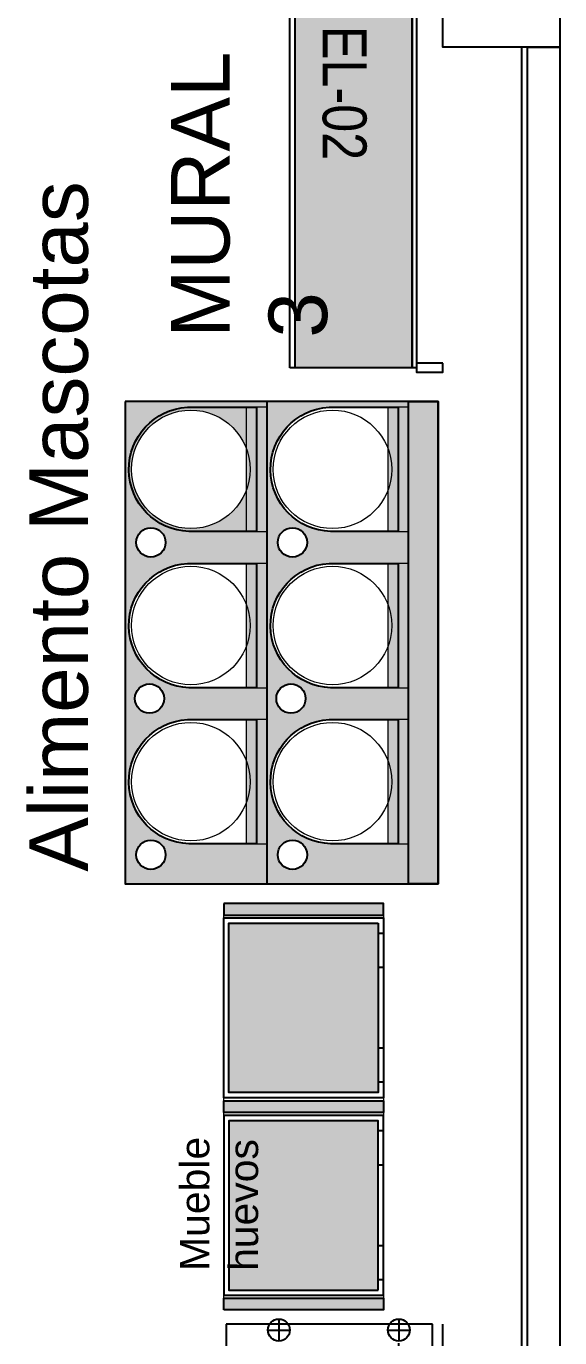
# Model space of a CAD drawing. Header units: millimetres. Extents: x 2698011 to 2856548, y 1019778 to 1210064.
# Drawn here: x 2808210 to 2810033, y 1133215 to 1137698 of the extents above; entities that cross this region are included whole.
import ezdxf
from ezdxf.enums import TextEntityAlignment as Align

# ---------------------------------------------------------------- set-up
doc = ezdxf.new("R2010")
doc.units = ezdxf.units.MM
for name, pattern in [('CONTINUA', [0]), ('TRATTEGGIATA', [0.75, 0.5, -0.25]), ('TRATTEGGIATA2', [0.375, 0.25, -0.125])]:
    doc.linetypes.add(name, pattern=pattern)
for name, color, linetype in [('.REVOQUE', 9, 'Continuous'), ('_ 04 (0.13)', 9, 'Continuous'), ('Arq. Pilares', 9, 'CONTINUA'), ('Bloques borde', 9, 'Continuous'), ('Mampostería', 9, 'Continuous'), ('PLANTA GRIS', 9, 'Continuous'), ('TEXTO', 9, 'Continuous'), ('y-MACOTAS', 9, 'Continuous'), ('ZZZZZZZZDESAGUE MAQUINA', 9, 'Continuous'), ('ZZZZZZZZDESAGUE PISO', 9, 'TRATTEGGIATA'), ('ZZZZZZZZGABINETE', 9, 'Continuous'), ('ZZZZZZZZPATAS', 9, 'Continuous'), ('ZZZZZZZZQUADRO_ELETTRICO', 9, 'Continuous'), ('ZZZZZZZZTESTI20', 9, 'Continuous')]:
    doc.layers.add(name, color=color, linetype=linetype)
for name, color, linetype, lineweight in [('_ 252', 9, 'Continuous', 5), ('_ 253', 9, 'Continuous', 0), ('_ textos', 9, 'Continuous', 5), ('Y_ Frutas y Verduras', 9, 'Continuous', 5)]:
    doc.layers.add(name, color=color, linetype=linetype, lineweight=lineweight)
doc.styles.add('arial', font='arial.ttf')
doc.styles.add('ARIAL NARROW', font='ARIALN.TTF')
doc.styles.get("Standard").update_dxf_attribs({"font": 'arial.ttf'})
doc.styles.add('TESTI15', font='romans.shx', dxfattribs={"width": 0.9, "height": 1.5})

# ---------------------------------------------------------------- blocks, each defined once
blk = doc.blocks.new('ZZLI_TL1_C_375')
at = {"layer": 'ZZZZZZZZDESAGUE MAQUINA'}
for p, q in [((115, -540), (115, -640)), ((3635, -540), (3635, -640)), ((165, -590), (65, -590)), ((3585, -590), (3685, -590))]:
    blk.add_line(p, q, dxfattribs=at)
at = {"layer": 'ZZZZZZZZDESAGUE PISO'}
for p, q in [((1874.999999999825, -600), (1874.999999999825, -700)), ((1924.999999999825, -650), (1824.999999999825, -650))]:
    blk.add_line(p, q, dxfattribs=at)
at = {"layer": 'ZZZZZZZZGABINETE'}
for p, q in [((3750, 0), (0, 0)), ((0, -705.0000000000583), (0, 0)), ((3750, -705.0000000000583), (3750, 0)), ((0, -705.0000000000583), (3750, -705.0000000000583))]:
    blk.add_line(p, q, dxfattribs=at)
at = {"layer": 'ZZZZZZZZGABINETE', "linetype": 'ByBlock'}
blk.add_line((5.82077e-11, -740.0000000001163), (3750, -740.0000000000583), dxfattribs=at)
at = {"layer": 'ZZZZZZZZPATAS'}
for p, q in [((20, -142.3547046103049), (20, -217.6452953898115)), ((1270, -142.3547046103049), (1270, -217.6452953898115)), ((2520, -142.3547046102467), (2520, -217.6452953897533)), ((3730, -142.3547046103049), (3730, -217.6452953898115)), ((-17.6452953897533, -180.0000000000581), (57.64529538975329, -180.0000000000581)), ((1232.354704610246, -180.0000000000581), (1307.645295389753, -180.0000000000581)), ((2482.354704610247, -180), (2557.645295389753, -180)), ((3767.645295389753, -180.0000000000581), (3692.354704610247, -180.0000000000581)), ((20, -552.3547046102467), (20, -627.6452953897533)), ((1270, -552.3547046102467), (1270, -627.6452953897533)), ((2520, -552.3547046101883), (2520, -627.6452953896948)), ((3730, -552.3547046102467), (3730, -627.6452953897533)), ((-17.6452953897533, -590), (57.64529538975329, -590)), ((1232.354704610246, -590), (1307.645295389753, -590)), ((2482.354704610247, -589.9999999999418), (2557.645295389753, -589.9999999999418)), ((3767.645295389753, -590), (3692.354704610247, -590))]:
    blk.add_line(p, q, dxfattribs=at)
for centre in [(20, -180.0000000000581), (1270, -180.0000000000581), (2520, -180), (3730, -180.0000000000581), (20, -590), (1270, -590), (2520, -589.9999999999418), (3730, -590)]:
    blk.add_circle(centre, 37.6452953897533, dxfattribs=at)
at = {"layer": 'ZZZZZZZZQUADRO_ELETTRICO', "linetype": 'TRATTEGGIATA2'}
for p, q in [((3200, -299.9999999999418), (3630, -299.9999999999418)), ((3200, -299.9999999999418), (3630, -469.9999999999418)), ((3630, -299.9999999999418), (3200, -470.0000000001746)), ((3200, -299.9999999999418), (3200, -470.0000000001746)), ((3630, -469.9999999999418), (3630, -299.9999999999418)), ((3200, -470.0000000001746), (3630, -469.9999999999418))]:
    blk.add_line(p, q, dxfattribs=at)
at = {"layer": 'ZZZZZZZZTESTI20', "style": 'TESTI15', "width": 0.9}
blk.add_text('COMPACT 3750', height=157.0967883053427, dxfattribs=at).set_placement((1843.281442672014, -178.646652578318), align=Align.MIDDLE)
blk = doc.blocks.new('granel 6 tachos')
h = blk.add_hatch(color=256)
h.dxf.hatch_style = 1
h.paths.add_polyline_path([(1226.24533472894, 1584.517598239407, -1), (1226.14533472894, 1584.517598239407, -1)], flags=0)
h.paths.add_polyline_path([(1225.711446075674, 1584.522500059532, -1), (1225.611446075674, 1584.522500059532, -1)], flags=0)
h.paths.add_polyline_path([(1226.15810479607, 1584.434709556506), (1226.15810479607, 1584.364709556506), (1226.158089963527, 1584.168564007818, -0.9535795296984496), (1225.733119274871, 1584.163632470995), (1225.733119274871, 1584.399679839808), (1225.733119274871, 1584.434679839808)], flags=0)
h.paths.add_polyline_path([(1226.148104442328, 1584.17522529087, -1), (1225.743104442327, 1584.17522529087, -1)], flags=0)
h.paths.add_polyline_path([(1226.267007928137, 1584.434679839808), (1226.691993449336, 1584.434709556506), (1226.691993449336, 1584.364709556506), (1226.691978616792, 1584.168564007818, -0.9535795296984496), (1226.267007928137, 1584.163632470995), (1226.267007928137, 1584.399679839808)], flags=0)
h.paths.add_polyline_path([(1225.624216142805, 1584.434709556506), (1225.624216142805, 1584.364709556506), (1225.624201310261, 1584.168564007818, -0.9535795296984512), (1225.199230621605, 1584.163632470995), (1225.199230621605, 1584.399679839808), (1225.199230621605, 1584.434679839808)], flags=0)
h.paths.add_polyline_path([(1226.681993095593, 1584.17522529087, -1), (1226.276993095593, 1584.17522529087, -1)], flags=0)
h.paths.add_polyline_path([(1225.614215789062, 1584.17522529087, -1), (1225.209215789062, 1584.17522529087, -1)], flags=0)
h.paths.add_polyline_path([(1226.779223382205, 1584.522500059532, -1), (1226.679223382205, 1584.522500059532, -1)], flags=0)
h.paths.add_polyline_path([(1226.24533472894, 1584.034065019602, -1), (1226.14533472894, 1584.034065019602, -1)], flags=0)
h.paths.add_polyline_path([(1225.711446075674, 1584.038966839727, -1), (1225.611446075674, 1584.038966839727, -1)], flags=0)
h.paths.add_polyline_path([(1226.779223382205, 1584.038966839727, -1), (1226.679223382205, 1584.038966839727, -1)], flags=0)
h.paths.add_polyline_path([(1225.733119274871, 1584.883679839808), (1225.733119274871, 1584.918694698157), (1225.624216142805, 1584.918694698157), (1225.624216142805, 1584.848709556506), (1225.624201310261, 1584.652564007818, -0.9535795296982988), (1225.199230621605, 1584.647632470995), (1225.199230621605, 1584.883679839808), (1225.199230621605, 1584.918694698157), (1225.179223382205, 1584.918694698157), (1225.179223382205, 1583.950694698157), (1226.829223382205, 1583.950694698157), (1226.829223382205, 1584.918694698157), (1226.691993449336, 1584.918694698157), (1226.691993449336, 1584.848709556506), (1226.691978616792, 1584.652564007818, -0.9535795296982972), (1226.267007928137, 1584.647632470995), (1226.267007928137, 1584.883679839808), (1226.267007928137, 1584.918694698157), (1226.15810479607, 1584.918694698157), (1226.15810479607, 1584.848709556506), (1226.158089963527, 1584.652564007818, -0.9535795296982988), (1225.733119274871, 1584.647632470995)], flags=16)
h.paths.add_polyline_path([(1226.829223382205, 1584.434694698157), (1226.691993449336, 1584.434694698157), (1226.691993449336, 1584.364709556506), (1226.691978616792, 1584.168564007818, -0.9535795296982972), (1226.267007928137, 1584.163632470995), (1226.267007928137, 1584.399679839808), (1226.267007928137, 1584.434694698157), (1226.15810479607, 1584.434694698157), (1226.15810479607, 1584.364709556506), (1226.158089963527, 1584.168564007818, -0.9535795296982988), (1225.733119274871, 1584.163632470995), (1225.733119274871, 1584.399679839808), (1225.733119274871, 1584.434694698157), (1225.624216142805, 1584.434694698157), (1225.624216142805, 1584.364709556506), (1225.624201310261, 1584.168564007818, -0.9535795296982988), (1225.199230621605, 1584.163632470995), (1225.199230621605, 1584.399679839808), (1225.199230621605, 1584.434694698157), (1225.179223382205, 1584.434694698157), (1225.179223382205, 1583.950694698157), (1226.829223382205, 1583.950694698157)], flags=0)
edge = h.paths.add_edge_path()
edge.add_line((1225.340235107079, 1584.848689699409), (1225.483169974119, 1584.84869969399))
edge.add_arc((1225.411715789062, 1584.659225290869), 0.2025000000001, 69.33764379789082, 110.6703689050679)
edge = h.paths.add_edge_path()
edge.add_line((1225.624216142805, 1584.918709556506), (1225.624216142805, 1584.848709556506))
edge.add_line((1225.624216142805, 1584.848709556506), (1225.624201310261, 1584.652564007818))
edge.add_arc((1225.411598717783, 1584.660201991873), 0.212739749762527, 183.3872380355429, 357.94247044465334, ccw=False)
edge.add_line((1225.199230621605, 1584.647632470995), (1225.199230621605, 1584.918679839808))
edge.add_line((1225.199230621605, 1584.918679839808), (1225.624216142805, 1584.918709556506))
edge = h.paths.add_edge_path()
edge.add_arc((1225.411715789062, 1584.659225290869), 0.2025, 110.6703689050452, 429.3376437978266)
edge.add_line((1225.483169974119, 1584.84869969399), (1225.340235107079, 1584.848689699409))
edge = h.paths.add_edge_path()
edge.add_arc((1225.411715789062, 1584.659225290869), 0.2025, 110.6703689050452, 429.3376437978266)
edge.add_line((1225.483169974119, 1584.84869969399), (1225.340235107079, 1584.848689699409))
edge = h.paths.add_edge_path()
edge.add_arc((1225.945604442328, 1584.659225290869), 0.2024999999999864, 110.6703689050679, 429.3376437978307)
edge.add_line((1226.017058627384, 1584.84869969399), (1225.874123760344, 1584.848689699409))
edge = h.paths.add_edge_path()
edge.add_line((1225.874123760344, 1584.848689699409), (1226.017058627384, 1584.84869969399))
edge.add_arc((1225.945604442328, 1584.659225290869), 0.2025000000001, 69.33764379789082, 110.6703689050679)
edge = h.paths.add_edge_path()
edge.add_line((1226.15810479607, 1584.918709556506), (1226.15810479607, 1584.848709556506))
edge.add_line((1226.15810479607, 1584.848709556506), (1226.158089963527, 1584.652564007818))
edge.add_arc((1225.945487371048, 1584.660201991873), 0.212739749762527, 183.3872380355429, 357.94247044465334, ccw=False)
edge.add_line((1225.733119274871, 1584.647632470995), (1225.733119274871, 1584.918679839808))
edge.add_line((1225.733119274871, 1584.918679839808), (1226.15810479607, 1584.918709556506))
edge = h.paths.add_edge_path()
edge.add_arc((1225.945604442328, 1584.659225290869), 0.2024999999999864, 110.6703689050679, 429.3376437978307)
edge.add_line((1226.017058627384, 1584.84869969399), (1225.874123760344, 1584.848689699409))
h.paths.add_polyline_path([(1226.829223382205, 1585.020694698157), (1225.179223382205, 1585.020694698157), (1225.179223382205, 1583.950694698157), (1226.829223382205, 1583.950694698157)])
edge = h.paths.add_edge_path()
edge.add_arc((1226.479493095593, 1584.659225290869), 0.2025, 110.6703689050077, 429.3376437978307)
edge.add_line((1226.55094728065, 1584.84869969399), (1226.40801241361, 1584.848689699409))
edge = h.paths.add_edge_path()
edge.add_line((1226.40801241361, 1584.848689699409), (1226.55094728065, 1584.84869969399))
edge.add_arc((1226.479493095593, 1584.659225290869), 0.2025000000001, 69.33764379789082, 110.6703689050679)
edge = h.paths.add_edge_path()
edge.add_line((1226.267007928137, 1584.918679839808), (1226.691993449336, 1584.918709556506))
edge.add_line((1226.691993449336, 1584.918709556506), (1226.691993449336, 1584.848709556506))
edge.add_line((1226.691993449336, 1584.848709556506), (1226.691978616792, 1584.652564007818))
edge.add_arc((1226.479376024314, 1584.660201991872), 0.212739749762527, 183.3872380355429, 357.94247044465334, ccw=False)
edge.add_line((1226.267007928137, 1584.647632470995), (1226.267007928137, 1584.918679839808))
edge = h.paths.add_edge_path()
edge.add_arc((1226.479493095593, 1584.659225290869), 0.2025, 110.6703689050077, 429.3376437978307)
edge.add_line((1226.55094728065, 1584.84869969399), (1226.40801241361, 1584.848689699409))
h = blk.add_hatch(color=256)
h.dxf.hatch_style = 1
h.paths.add_polyline_path([(1226.267007928137, 1584.399679839808), (1226.267007928137, 1584.434694698157), (1226.15810479607, 1584.434694698157), (1226.15810479607, 1584.364709556506), (1226.158089963527, 1584.168564007818, -0.9535795296984496), (1225.733119274871, 1584.163632470995), (1225.733119274871, 1584.399679839808), (1225.733119274871, 1584.434694698157), (1225.624216142805, 1584.434694698157), (1225.624216142805, 1584.364709556506), (1225.624201310261, 1584.168564007818, -0.9535795296984512), (1225.199230621605, 1584.163632470995), (1225.199230621605, 1584.399679839808), (1225.199230621605, 1584.434694698157), (1225.179223382205, 1584.434694698157), (1225.179223382205, 1583.950694698157), (1226.829223382205, 1583.950694698157), (1226.829223382205, 1584.434694698157), (1226.691993449336, 1584.434694698157), (1226.691993449336, 1584.364709556506), (1226.691978616792, 1584.168564007818, -0.9535795296984496), (1226.267007928137, 1584.163632470995)], flags=16)
h.paths.add_polyline_path([(1226.24533472894, 1584.034065019602, -1), (1226.14533472894, 1584.034065019602, -1)], flags=0)
h.paths.add_polyline_path([(1225.711446075674, 1584.038966839727, -1), (1225.611446075674, 1584.038966839727, -1)], flags=0)
h.paths.add_polyline_path([(1226.779223382205, 1584.038966839727, -1), (1226.679223382205, 1584.038966839727, -1)], flags=0)
h.paths.add_polyline_path([(1225.711446075674, 1584.522500059532, -1), (1225.611446075674, 1584.522500059532, -1)], flags=16)
h.paths.add_polyline_path([(1225.614215789062, 1584.17522529087, -1), (1225.209215789062, 1584.17522529087, -1)], flags=16)
h.paths.add_polyline_path([(1226.24533472894, 1584.517598239407, -1), (1226.14533472894, 1584.517598239407, -1)], flags=16)
h.paths.add_polyline_path([(1226.779223382205, 1584.522500059532, -1), (1226.679223382205, 1584.522500059532, -1)], flags=16)
edge = h.paths.add_edge_path()
edge.add_line((1226.40801241361, 1584.364689699409), (1226.55094728065, 1584.36469969399))
edge.add_arc((1226.479493095593, 1584.17522529087), 0.2025000000001, 69.33764379789082, 110.6703689050679)
edge = h.paths.add_edge_path()
edge.add_line((1226.267007928137, 1584.434679839808), (1226.691993449336, 1584.434709556506))
edge.add_line((1226.691993449336, 1584.434709556506), (1226.691993449336, 1584.364709556506))
edge.add_line((1226.691993449336, 1584.364709556506), (1226.691978616792, 1584.168564007818))
edge.add_arc((1226.479376024314, 1584.176201991873), 0.212739749762527, 183.3872380355429, 357.94247044465334, ccw=False)
edge.add_line((1226.267007928137, 1584.163632470995), (1226.267007928137, 1584.434679839808))
edge = h.paths.add_edge_path()
edge.add_arc((1226.479493095593, 1584.175225290869), 0.2025, 110.6703689049851, 429.3376437978533)
edge.add_line((1226.55094728065, 1584.36469969399), (1226.40801241361, 1584.364689699409))
edge = h.paths.add_edge_path()
edge.add_arc((1226.479493095593, 1584.175225290869), 0.2025, 110.6703689049851, 429.3376437978533)
edge.add_line((1226.55094728065, 1584.36469969399), (1226.40801241361, 1584.364689699409))
edge = h.paths.add_edge_path()
edge.add_line((1225.733119274871, 1584.647632470995), (1225.733119274871, 1584.918694698157))
edge.add_line((1225.733119274871, 1584.918694698157), (1225.624216142805, 1584.918694698157))
edge.add_line((1225.624216142805, 1584.918694698157), (1225.624216142805, 1584.848709556506))
edge.add_line((1225.624216142805, 1584.848709556506), (1225.624201310261, 1584.652564007818))
edge.add_arc((1225.411598717783, 1584.660201991873), 0.2127397497625286, 183.3872380355429, 357.94247044465334, ccw=False)
edge.add_line((1225.199230621605, 1584.647632470995), (1225.199230621605, 1584.918694698157))
edge.add_line((1225.199230621605, 1584.918694698157), (1225.179223382205, 1584.918694698157))
edge.add_line((1225.179223382205, 1584.918694698157), (1225.179223382205, 1583.950694698157))
edge.add_line((1225.179223382205, 1583.950694698157), (1226.829223382205, 1583.950694698157))
edge.add_line((1226.829223382205, 1583.950694698157), (1226.829223382205, 1584.918694698157))
edge.add_line((1226.829223382205, 1584.918694698157), (1226.691993449336, 1584.918694698157))
edge.add_line((1226.691993449336, 1584.918694698157), (1226.691993449336, 1584.848709556506))
edge.add_line((1226.691993449336, 1584.848709556506), (1226.691978616792, 1584.652564007818))
edge.add_arc((1226.479376024314, 1584.660201991872), 0.2127397497625286, 183.3872380355429, 357.94247044465334, ccw=False)
edge.add_line((1226.267007928137, 1584.647632470995), (1226.267007928137, 1584.918694698157))
edge.add_line((1226.267007928137, 1584.918694698157), (1226.15810479607, 1584.918694698157))
edge.add_line((1226.15810479607, 1584.918694698157), (1226.15810479607, 1584.848709556506))
edge.add_line((1226.15810479607, 1584.848709556506), (1226.158089963527, 1584.652564007818))
edge.add_arc((1225.945487371048, 1584.660201991873), 0.2127397497625286, 183.3872380355429, 357.94247044465334, ccw=False)
edge = h.paths.add_edge_path()
edge.add_arc((1225.945604442327, 1584.175225290869), 0.2025, 110.6703689049851, 429.3376437978533)
edge.add_line((1226.017058627384, 1584.36469969399), (1225.874123760344, 1584.364689699409))
edge = h.paths.add_edge_path()
edge.add_line((1225.874123760344, 1584.364689699409), (1226.017058627384, 1584.36469969399))
edge.add_arc((1225.945604442328, 1584.17522529087), 0.2025000000001, 69.33764379789082, 110.6703689050679)
edge = h.paths.add_edge_path()
edge.add_line((1225.733119274871, 1584.434679839808), (1226.15810479607, 1584.434709556506))
edge.add_line((1226.15810479607, 1584.434709556506), (1226.15810479607, 1584.364709556506))
edge.add_line((1226.15810479607, 1584.364709556506), (1226.158089963527, 1584.168564007818))
edge.add_arc((1225.945487371048, 1584.176201991873), 0.212739749762527, 183.3872380355429, 357.94247044465334, ccw=False)
edge.add_line((1225.733119274871, 1584.163632470995), (1225.733119274871, 1584.434679839808))
edge = h.paths.add_edge_path()
edge.add_arc((1225.945604442327, 1584.175225290869), 0.2025, 110.6703689049851, 429.3376437978533)
edge.add_line((1226.017058627384, 1584.36469969399), (1225.874123760344, 1584.364689699409))
h = blk.add_hatch(color=256)
h.dxf.hatch_style = 1
h.paths.add_polyline_path([(1225.733119274871, 1584.163632470995), (1225.733119274871, 1584.399679839808), (1225.733119274871, 1584.434694698157), (1225.624216142805, 1584.434694698157), (1225.624216142805, 1584.364709556506), (1225.624201310261, 1584.168564007818, -0.9535795296984496), (1225.199230621605, 1584.163632470995), (1225.199230621605, 1584.399679839808), (1225.199230621605, 1584.434694698157), (1225.179223382205, 1584.434694698157), (1225.179223382205, 1583.950694698157), (1226.829223382205, 1583.950694698157), (1226.829223382205, 1584.434694698157), (1226.691993449336, 1584.434694698157), (1226.691993449336, 1584.364709556506), (1226.691978616792, 1584.168564007818, -0.9535795296984512), (1226.267007928137, 1584.163632470995), (1226.267007928137, 1584.399679839808), (1226.267007928137, 1584.434694698157), (1226.15810479607, 1584.434694698157), (1226.15810479607, 1584.364709556506), (1226.158089963527, 1584.168564007818, -0.9535795296984496)])
h.paths.add_polyline_path([(1225.711446075674, 1584.038966839727, -1), (1225.611446075674, 1584.038966839727, -1)], flags=16)
h.paths.add_polyline_path([(1226.24533472894, 1584.034065019602, -1), (1226.14533472894, 1584.034065019602, -1)], flags=16)
h.paths.add_polyline_path([(1226.779223382205, 1584.038966839727, -1), (1226.679223382205, 1584.038966839727, -1)], flags=16)
at = {"layer": '_ 252'}
h = blk.add_hatch(color=256, dxfattribs=at)
h.dxf.hatch_style = 1
h.paths.add_polyline_path([(1225.411715789062, 1584.898694340112), (1225.209215789062, 1584.898679839808), (1225.199230621605, 1584.898679839808), (1225.199230621605, 1584.918679839808), (1225.411715789062, 1584.918679839808)])
edge = h.paths.add_edge_path()
edge.add_line((1225.327661323371, 1584.8486888202), (1225.199232719326, 1584.848679839955))
edge.add_line((1225.199232719326, 1584.848679839955), (1225.199230621605, 1584.898679839808))
edge.add_line((1225.199230621605, 1584.898679839808), (1225.411715789062, 1584.89866525673))
edge.add_line((1225.411715789062, 1584.89866525673), (1225.411715789062, 1584.896958680967))
edge.add_arc((1225.397817168128, 1584.823842141621), 0.0744258019091907, 79.2371332062042, 160.497684367917)
edge = h.paths.add_edge_path()
edge.add_line((1225.411717886783, 1584.848694697773), (1225.327661323371, 1584.8486888202))
edge.add_arc((1225.397817168128, 1584.823842141621), 0.0744258019093214, 79.2371332063762, 160.4976843679754, ccw=False)
edge.add_line((1225.411715789062, 1584.896958680967), (1225.411717886783, 1584.848694697773))
edge = h.paths.add_edge_path()
edge.add_line((1225.495748685146, 1584.848700573544), (1225.411717886783, 1584.848694697773))
edge.add_line((1225.411717886783, 1584.848694697773), (1225.411715789062, 1584.896958680967))
edge.add_arc((1225.425612123574, 1584.823863459615), 0.0744044319746079, 19.50033018058201, 100.76420270786463, ccw=False)
edge = h.paths.add_edge_path()
edge.add_line((1225.624216142805, 1584.848709556506), (1225.495748685146, 1584.848700573544))
edge.add_arc((1225.425612123575, 1584.823863459615), 0.0744044319741157, 19.50033018036882, 100.764202708446)
edge.add_line((1225.411715789062, 1584.896958680967), (1225.411715789062, 1584.89866525673))
edge.add_line((1225.411715789062, 1584.89866525673), (1225.614215787059, 1584.898651358946))
edge.add_line((1225.614215787059, 1584.898651358946), (1225.624216142805, 1584.898709556506))
edge.add_line((1225.624216142805, 1584.898709556506), (1225.624216142805, 1584.848709556506))
h.paths.add_polyline_path([(1225.624216142805, 1584.898709556506), (1225.411715789062, 1584.898694340112), (1225.411715789062, 1584.918679839808), (1225.624216142805, 1584.918679839808)])
h = blk.add_hatch(color=256, dxfattribs=at)
h.dxf.hatch_style = 1
h.paths.add_polyline_path([(1225.945604442328, 1584.898694340112), (1225.743104442327, 1584.898679839808), (1225.733119274871, 1584.898679839808), (1225.733119274871, 1584.918679839808), (1225.945604442328, 1584.918679839808)])
edge = h.paths.add_edge_path()
edge.add_line((1225.861549976637, 1584.8486888202), (1225.733121372592, 1584.848679839955))
edge.add_line((1225.733121372592, 1584.848679839955), (1225.733119274871, 1584.898679839808))
edge.add_line((1225.733119274871, 1584.898679839808), (1225.945604442328, 1584.89866525673))
edge.add_line((1225.945604442328, 1584.89866525673), (1225.945604442328, 1584.896958680967))
edge.add_arc((1225.931705821393, 1584.823842141621), 0.0744258019091907, 79.2371332062042, 160.497684367917)
edge = h.paths.add_edge_path()
edge.add_line((1225.945606540048, 1584.848694697773), (1225.861549976637, 1584.8486888202))
edge.add_arc((1225.931705821393, 1584.823842141621), 0.0744258019093214, 79.2371332063762, 160.4976843679754, ccw=False)
edge.add_line((1225.945604442328, 1584.896958680967), (1225.945606540048, 1584.848694697773))
edge = h.paths.add_edge_path()
edge.add_line((1226.029637338412, 1584.848700573544), (1225.945606540048, 1584.848694697773))
edge.add_line((1225.945606540048, 1584.848694697773), (1225.945604442328, 1584.896958680967))
edge.add_arc((1225.95950077684, 1584.823863459615), 0.0744044319746079, 19.50033018058201, 100.76420270786463, ccw=False)
edge = h.paths.add_edge_path()
edge.add_line((1226.15810479607, 1584.848709556506), (1226.029637338412, 1584.848700573544))
edge.add_arc((1225.959500776841, 1584.823863459615), 0.0744044319741157, 19.50033018036882, 100.764202708446)
edge.add_line((1225.945604442328, 1584.896958680967), (1225.945604442328, 1584.89866525673))
edge.add_line((1225.945604442328, 1584.89866525673), (1226.148104440325, 1584.898651358946))
edge.add_line((1226.148104440325, 1584.898651358946), (1226.15810479607, 1584.898709556506))
edge.add_line((1226.15810479607, 1584.898709556506), (1226.15810479607, 1584.848709556506))
h.paths.add_polyline_path([(1226.15810479607, 1584.898709556506), (1225.945604442328, 1584.898694340112), (1225.945604442328, 1584.918679839808), (1226.15810479607, 1584.918679839808)])
h = blk.add_hatch(color=256, dxfattribs=at)
h.dxf.hatch_style = 1
h.paths.add_polyline_path([(1226.479493095593, 1584.898694340112), (1226.276993095593, 1584.898679839808), (1226.267007928137, 1584.898679839808), (1226.267007928137, 1584.918679839807), (1226.479493095593, 1584.918679839807)])
edge = h.paths.add_edge_path()
edge.add_line((1226.395438629902, 1584.848688820199), (1226.267010025857, 1584.848679839954))
edge.add_line((1226.267010025857, 1584.848679839954), (1226.267007928137, 1584.898679839808))
edge.add_line((1226.267007928137, 1584.898679839808), (1226.479493095593, 1584.89866525673))
edge.add_line((1226.479493095593, 1584.89866525673), (1226.479493095593, 1584.896958680967))
edge.add_arc((1226.465594474659, 1584.823842141621), 0.0744258019091907, 79.2371332062042, 160.497684367917)
edge = h.paths.add_edge_path()
edge.add_line((1226.479495193314, 1584.848694697772), (1226.395438629902, 1584.848688820199))
edge.add_arc((1226.465594474659, 1584.823842141621), 0.0744258019093214, 79.2371332063762, 160.4976843679754, ccw=False)
edge.add_line((1226.479493095593, 1584.896958680967), (1226.479495193314, 1584.848694697772))
edge = h.paths.add_edge_path()
edge.add_line((1226.563525991677, 1584.848700573544), (1226.479495193314, 1584.848694697772))
edge.add_line((1226.479495193314, 1584.848694697772), (1226.479493095593, 1584.896958680967))
edge.add_arc((1226.493389430105, 1584.823863459615), 0.0744044319746079, 19.50033018058201, 100.76420270786463, ccw=False)
edge = h.paths.add_edge_path()
edge.add_line((1226.691993449336, 1584.848709556506), (1226.563525991678, 1584.848700573544))
edge.add_arc((1226.493389430106, 1584.823863459615), 0.0744044319741157, 19.50033018036882, 100.764202708446)
edge.add_line((1226.479493095593, 1584.896958680967), (1226.479493095593, 1584.89866525673))
edge.add_line((1226.479493095593, 1584.89866525673), (1226.68199309359, 1584.898651358946))
edge.add_line((1226.68199309359, 1584.898651358946), (1226.691993449336, 1584.898709556506))
edge.add_line((1226.691993449336, 1584.898709556506), (1226.691993449336, 1584.848709556506))
h.paths.add_polyline_path([(1226.691993449336, 1584.898709556506), (1226.479493095593, 1584.898694340112), (1226.479493095593, 1584.918679839807), (1226.691993449336, 1584.918679839807)])
h = blk.add_hatch(color=256, dxfattribs=at)
h.dxf.hatch_style = 1
h.paths.add_polyline_path([(1225.411715789062, 1584.414694340112), (1225.209215789062, 1584.414679839808), (1225.199230621605, 1584.414679839808), (1225.199230621605, 1584.434679839808), (1225.411715789062, 1584.434679839808)])
edge = h.paths.add_edge_path()
edge.add_line((1225.327661323371, 1584.3646888202), (1225.199232719326, 1584.364679839955))
edge.add_line((1225.199232719326, 1584.364679839955), (1225.199230621605, 1584.414679839808))
edge.add_line((1225.199230621605, 1584.414679839808), (1225.411715789062, 1584.414665256731))
edge.add_line((1225.411715789062, 1584.414665256731), (1225.411715789062, 1584.412958680967))
edge.add_arc((1225.397817168128, 1584.339842141621), 0.0744258019091907, 79.2371332062042, 160.497684367917)
edge = h.paths.add_edge_path()
edge.add_line((1225.411717886783, 1584.364694697773), (1225.327661323371, 1584.3646888202))
edge.add_arc((1225.397817168128, 1584.339842141621), 0.0744258019093214, 79.2371332063762, 160.4976843679754, ccw=False)
edge.add_line((1225.411715789062, 1584.412958680967), (1225.411717886783, 1584.364694697773))
edge = h.paths.add_edge_path()
edge.add_line((1225.495748685146, 1584.364700573544), (1225.411717886783, 1584.364694697773))
edge.add_line((1225.411717886783, 1584.364694697773), (1225.411715789062, 1584.412958680967))
edge.add_arc((1225.425612123574, 1584.339863459615), 0.0744044319746079, 19.50033018058201, 100.76420270786463, ccw=False)
edge = h.paths.add_edge_path()
edge.add_line((1225.624216142805, 1584.364709556506), (1225.495748685146, 1584.364700573544))
edge.add_arc((1225.425612123575, 1584.339863459615), 0.0744044319741157, 19.50033018036882, 100.764202708446)
edge.add_line((1225.411715789062, 1584.412958680967), (1225.411715789062, 1584.414665256731))
edge.add_line((1225.411715789062, 1584.414665256731), (1225.614215787059, 1584.414651358946))
edge.add_line((1225.614215787059, 1584.414651358946), (1225.624216142805, 1584.414709556506))
edge.add_line((1225.624216142805, 1584.414709556506), (1225.624216142805, 1584.364709556506))
h.paths.add_polyline_path([(1225.624216142805, 1584.414709556506), (1225.411715789062, 1584.414694340112), (1225.411715789062, 1584.434679839808), (1225.624216142805, 1584.434679839808)])
h = blk.add_hatch(color=256, dxfattribs=at)
h.dxf.hatch_style = 1
h.paths.add_polyline_path([(1225.945604442328, 1584.414694340112), (1225.743104442327, 1584.414679839808), (1225.733119274871, 1584.414679839808), (1225.733119274871, 1584.434679839808), (1225.945604442328, 1584.434679839808)])
edge = h.paths.add_edge_path()
edge.add_line((1225.861549976637, 1584.3646888202), (1225.733121372592, 1584.364679839955))
edge.add_line((1225.733121372592, 1584.364679839955), (1225.733119274871, 1584.414679839808))
edge.add_line((1225.733119274871, 1584.414679839808), (1225.945604442328, 1584.414665256731))
edge.add_line((1225.945604442328, 1584.414665256731), (1225.945604442328, 1584.412958680967))
edge.add_arc((1225.931705821393, 1584.339842141621), 0.0744258019091907, 79.2371332062042, 160.497684367917)
edge = h.paths.add_edge_path()
edge.add_line((1225.945606540048, 1584.364694697773), (1225.861549976637, 1584.3646888202))
edge.add_arc((1225.931705821393, 1584.339842141621), 0.0744258019093214, 79.2371332063762, 160.4976843679754, ccw=False)
edge.add_line((1225.945604442328, 1584.412958680967), (1225.945606540048, 1584.364694697773))
edge = h.paths.add_edge_path()
edge.add_line((1226.029637338412, 1584.364700573544), (1225.945606540048, 1584.364694697773))
edge.add_line((1225.945606540048, 1584.364694697773), (1225.945604442328, 1584.412958680967))
edge.add_arc((1225.95950077684, 1584.339863459615), 0.0744044319746079, 19.50033018058201, 100.76420270786463, ccw=False)
edge = h.paths.add_edge_path()
edge.add_line((1226.15810479607, 1584.364709556506), (1226.029637338412, 1584.364700573544))
edge.add_arc((1225.959500776841, 1584.339863459615), 0.0744044319741157, 19.50033018036882, 100.764202708446)
edge.add_line((1225.945604442328, 1584.412958680967), (1225.945604442328, 1584.414665256731))
edge.add_line((1225.945604442328, 1584.414665256731), (1226.148104440325, 1584.414651358946))
edge.add_line((1226.148104440325, 1584.414651358946), (1226.15810479607, 1584.414709556506))
edge.add_line((1226.15810479607, 1584.414709556506), (1226.15810479607, 1584.364709556506))
h.paths.add_polyline_path([(1226.15810479607, 1584.414709556506), (1225.945604442328, 1584.414694340112), (1225.945604442328, 1584.434679839808), (1226.15810479607, 1584.434679839808)])
h = blk.add_hatch(color=256, dxfattribs=at)
h.dxf.hatch_style = 1
h.paths.add_polyline_path([(1226.479493095593, 1584.414694340112), (1226.276993095593, 1584.414679839808), (1226.267007928137, 1584.414679839808), (1226.267007928137, 1584.434679839808), (1226.479493095593, 1584.434679839808)])
edge = h.paths.add_edge_path()
edge.add_line((1226.395438629902, 1584.3646888202), (1226.267010025857, 1584.364679839955))
edge.add_line((1226.267010025857, 1584.364679839955), (1226.267007928137, 1584.414679839808))
edge.add_line((1226.267007928137, 1584.414679839808), (1226.479493095593, 1584.414665256731))
edge.add_line((1226.479493095593, 1584.414665256731), (1226.479493095593, 1584.412958680967))
edge.add_arc((1226.465594474659, 1584.339842141621), 0.0744258019091907, 79.2371332062042, 160.497684367917)
edge = h.paths.add_edge_path()
edge.add_line((1226.479495193314, 1584.364694697773), (1226.395438629902, 1584.3646888202))
edge.add_arc((1226.465594474659, 1584.339842141621), 0.0744258019093214, 79.2371332063762, 160.4976843679754, ccw=False)
edge.add_line((1226.479493095593, 1584.412958680967), (1226.479495193314, 1584.364694697773))
edge = h.paths.add_edge_path()
edge.add_line((1226.563525991677, 1584.364700573544), (1226.479495193314, 1584.364694697773))
edge.add_line((1226.479495193314, 1584.364694697773), (1226.479493095593, 1584.412958680967))
edge.add_arc((1226.493389430105, 1584.339863459615), 0.0744044319746079, 19.50033018058201, 100.76420270786463, ccw=False)
edge = h.paths.add_edge_path()
edge.add_line((1226.691993449336, 1584.364709556506), (1226.563525991678, 1584.364700573544))
edge.add_arc((1226.493389430106, 1584.339863459615), 0.0744044319741157, 19.50033018036882, 100.764202708446)
edge.add_line((1226.479493095593, 1584.412958680967), (1226.479493095593, 1584.414665256731))
edge.add_line((1226.479493095593, 1584.414665256731), (1226.68199309359, 1584.414651358946))
edge.add_line((1226.68199309359, 1584.414651358946), (1226.691993449336, 1584.414709556506))
edge.add_line((1226.691993449336, 1584.414709556506), (1226.691993449336, 1584.364709556506))
h.paths.add_polyline_path([(1226.691993449336, 1584.414709556506), (1226.479493095593, 1584.414694340112), (1226.479493095593, 1584.434679839808), (1226.691993449336, 1584.434679839808)])
for points in [[(1225.624216142805, 1584.918709556506), (1225.199230621605, 1584.918679839808), (1225.199230621605, 1584.848679839808), (1225.624216142805, 1584.848709556506)], [(1226.15810479607, 1584.918709556506), (1225.733119274871, 1584.918679839808), (1225.733119274871, 1584.848679839808), (1226.15810479607, 1584.848709556506)], [(1226.691993449336, 1584.918709556506), (1226.267007928137, 1584.918679839808), (1226.267007928137, 1584.848679839808), (1226.691993449336, 1584.848709556506)], [(1225.624216142805, 1584.434709556506), (1225.199230621605, 1584.434679839808), (1225.199230621605, 1584.364679839808), (1225.624216142805, 1584.364709556506)], [(1226.15810479607, 1584.434709556506), (1225.733119274871, 1584.434679839808), (1225.733119274871, 1584.364679839808), (1226.15810479607, 1584.364709556506)], [(1226.691993449336, 1584.434709556506), (1226.267007928137, 1584.434679839808), (1226.267007928137, 1584.364679839808), (1226.691993449336, 1584.364709556506)]]:
    blk.add_lwpolyline(points, close=True)
at = {"layer": '_ 04 (0.13)'}
blk.add_line((1225.179223382205, 1584.434694698157), (1226.829223382205, 1584.434694698157), dxfattribs=at)
for points in [[(1225.179223382205, 1583.950694698157), (1226.829223382205, 1583.950694698157), (1226.829223382205, 1585.020694698157), (1225.179223382205, 1585.020694698157)], [(1225.179223382205, 1584.918694698157), (1225.179223382205, 1585.020694698157), (1226.829223382205, 1585.020694698157), (1226.829223382205, 1584.918694698157)]]:
    blk.add_lwpolyline(points, close=True, dxfattribs=at)
for points in [[(1225.199230621605, 1584.883679839808), (1225.624216142805, 1584.883709556506), (1225.624201310261, 1584.652564007818, -0.9535795296984496), (1225.199230621605, 1584.647632470995), (1225.199230621605, 1584.883679839808), (1225.624216142805, 1584.883709556506)], [(1225.733119274871, 1584.883679839808), (1226.15810479607, 1584.883709556506), (1226.158089963527, 1584.652564007818, -0.9535795296984496), (1225.733119274871, 1584.647632470995), (1225.733119274871, 1584.883679839808), (1226.15810479607, 1584.883709556506)], [(1226.267007928137, 1584.883679839808), (1226.691993449336, 1584.883709556506), (1226.691978616792, 1584.652564007818, -0.9535795296984496), (1226.267007928137, 1584.647632470995), (1226.267007928137, 1584.883679839808), (1226.691993449336, 1584.883709556506)], [(1225.199230621605, 1584.399679839808), (1225.624216142805, 1584.399709556506), (1225.624201310261, 1584.168564007818, -0.9535795296984496), (1225.199230621605, 1584.163632470995), (1225.199230621605, 1584.399679839808), (1225.624216142805, 1584.399709556506)], [(1225.733119274871, 1584.399679839808), (1226.15810479607, 1584.399709556506), (1226.158089963527, 1584.168564007818, -0.9535795296984496), (1225.733119274871, 1584.163632470995), (1225.733119274871, 1584.399679839808), (1226.15810479607, 1584.399709556506)], [(1226.267007928137, 1584.399679839808), (1226.691993449336, 1584.399709556506), (1226.691978616792, 1584.168564007818, -0.9535795296984496), (1226.267007928137, 1584.163632470995), (1226.267007928137, 1584.399679839808), (1226.691993449336, 1584.399709556506)]]:
    blk.add_lwpolyline(points, format="xyb", dxfattribs=at)
for centre in [(1225.661446075674, 1584.522500059532), (1226.19533472894, 1584.517598239407), (1226.729223382205, 1584.522500059532), (1225.661446075674, 1584.038966839727), (1226.19533472894, 1584.034065019602), (1226.729223382205, 1584.038966839727)]:
    blk.add_circle(centre, 0.05, dxfattribs=at)
at = {"layer": '_ 252'}
for centre in [(1225.411715789062, 1584.659225290869), (1225.945604442328, 1584.659225290869), (1226.479493095593, 1584.659225290869), (1225.411715789062, 1584.17522529087), (1225.945604442328, 1584.17522529087), (1226.479493095593, 1584.17522529087)]:
    blk.add_circle(centre, 0.2025, dxfattribs=at)
blk = doc.blocks.new('MM1300x400-90 m')
blk.add_hatch(color=256).paths.add_polyline_path([(1315.000000267901, 504.8283510586771), (15.00000000305601, 504.8283510586771), (15.0000000030559, 104.8283509699104), (1315.000000267901, 104.8283509699104)])
at = {"layer": 'Bloques borde'}
for p, q in [((1315.000000267901, 523.0000001138251), (15.0000000030559, 523.0000001138251)), ((15.0000000030559, 523.0000001138251), (15.0000000030559, 104.8283509699104)), ((1315.000000267901, 504.8283510586771), (15.0000000030559, 504.8283510586771)), ((1315.000000267901, 104.8283509699104), (1315.000000267901, 523.0000001138251)), ((15.0000000030559, 104.8283509699104), (1315.000000267901, 104.8283509699104))]:
    blk.add_line(p, q, dxfattribs=at)
for points in [[(0, 0), (0, 90.00000001833541), (30.0000000061118, 90.00000001833541), (30.0000000061118, 0)], [(15.0000000030559, 104.8283509699104), (15.0000000030559, 90.00000001833541), (1315.000000267901, 90.00000001833541), (1315.000000267901, 104.8283509699104)], [(1300.000000264845, 0), (1300.000000264845, 90.00000001833541), (1330.000000270957, 90.00000001833541), (1330.000000270957, 0)]]:
    blk.add_lwpolyline(points, close=True, dxfattribs=at)
at = {"layer": '_ textos', "style": 'ARIAL NARROW'}
blk.add_attdef('S-01', (140.1039825433372, 262.2673255081054), '', height=150, dxfattribs=at)
blk.add_attdef('1.30X0.40M', text='', height=100, dxfattribs=at).set_placement((1297.392723253211, 171.2173482723611), align=Align.MIDDLE_RIGHT)
blk = doc.blocks.new('huevos')
at = {"layer": '_ 253', "transparency": 33554592}
h = blk.add_hatch(color=256, dxfattribs=at)
h.dxf.hatch_style = 1
h.paths.add_polyline_path([(2701.191278646467, 1017.502928168422), (2701.231278646468, 1017.502928168422), (2701.231278646466, 1018.048694778324), (2701.191278646466, 1018.048694778324)])
h = blk.add_hatch(color=256, dxfattribs=at)
h.dxf.hatch_style = 1
h.paths.add_polyline_path([(2701.906278646467, 1017.502928168424), (2701.866278646467, 1017.502928168424), (2701.866278646467, 1018.048694778326), (2701.906278646467, 1018.048694778326)])
h.paths.add_polyline_path([(2702.581278646466, 1017.502928168424), (2702.541278646466, 1017.502928168424), (2702.541278646466, 1018.048694778326), (2702.581278646466, 1018.048694778326)])
at = {"layer": 'Y_ Frutas y Verduras'}
h = blk.add_hatch(color=256, dxfattribs=at)
h.dxf.hatch_style = 1
h.paths.add_polyline_path([(2701.838278646466, 1018.030694778326), (2701.259278646466, 1018.030694778325), (2701.259278646467, 1017.520928168422), (2701.838278646466, 1017.520928168424)])
h.paths.add_polyline_path([(2702.513278646466, 1018.030694778326), (2701.934278646467, 1018.030694778326), (2701.934278646467, 1017.520928168424), (2702.513278646466, 1017.520928168424)])
blk.add_lwpolyline([(2701.191278646466, 1018.048694778324), (2702.581278646466, 1018.048694778324), (2702.581278646466, 1017.502928168424), (2701.191278646466, 1017.502928168424)], close=True)
at = {"layer": 'Bloques borde'}
for p, q in [((2701.294511153771, 1018.048694778325), (2701.294511153771, 1018.030694778325)), ((2701.410925895448, 1018.048694778325), (2701.410925895448, 1018.030694778325)), ((2701.686631397482, 1018.048694778326), (2701.686631397482, 1018.030694778326)), ((2701.803046139159, 1018.048694778326), (2701.803046139159, 1018.030694778326)), ((2701.969511153774, 1018.048694778326), (2701.969511153774, 1018.030694778326)), ((2702.08592589545, 1018.048694778326), (2702.08592589545, 1018.030694778326)), ((2702.361631397483, 1018.048694778326), (2702.361631397483, 1018.030694778326)), ((2702.478046139161, 1018.048694778326), (2702.478046139161, 1018.030694778326))]:
    blk.add_line(p, q, dxfattribs=at)
for points in [[(2701.191278646467, 1017.502928168422), (2701.231278646468, 1017.502928168422), (2701.231278646466, 1018.048694778324), (2701.191278646466, 1018.048694778324)], [(2701.241278646466, 1018.048694778324), (2701.856278646465, 1018.048694778326), (2701.856278646467, 1017.502928168424), (2701.241278646468, 1017.502928168422)], [(2701.259278646466, 1018.030694778325), (2701.838278646466, 1018.030694778326), (2701.838278646466, 1017.520928168424), (2701.259278646467, 1017.520928168422)], [(2701.906278646467, 1017.502928168424), (2701.866278646467, 1017.502928168424), (2701.866278646467, 1018.048694778326), (2701.906278646467, 1018.048694778326)], [(2702.531278646466, 1018.048694778326), (2701.916278646467, 1018.048694778326), (2701.916278646467, 1017.502928168424), (2702.531278646466, 1017.502928168424)], [(2702.513278646466, 1018.030694778326), (2701.934278646467, 1018.030694778326), (2701.934278646467, 1017.520928168424), (2702.513278646466, 1017.520928168424)], [(2702.581278646466, 1017.502928168424), (2702.541278646466, 1017.502928168424), (2702.541278646466, 1018.048694778326), (2702.581278646466, 1018.048694778326)]]:
    blk.add_lwpolyline(points, close=True, dxfattribs=at)

msp = doc.modelspace()

# ---------------------------------------------------------------- linework, layer by layer
at = {"layer": '.REVOQUE'}
msp.add_lwpolyline([(2809903.084033699, 1131432.513904189), (2809903.028300466, 1137626.997639466)], dxfattribs=at)
at = {"layer": 'Arq. Pilares'}
msp.add_lwpolyline([(2810033.083601377, 1137626.997639466), (2809633.083601375, 1137626.997639466), (2809633.083601375, 1138126.997639466), (2810033.083601377, 1138126.997639466), (2810033.083601377, 1137626.997639466)], dxfattribs=at)
at = {"layer": 'Mampostería'}
msp.add_lwpolyline([(2809923.09022421, 1131432.513904781), (2809923.083643695, 1137626.997639466), (2810033.054783694, 1137626.997639466), (2810033.090181892, 1131432.513903597), (2809923.09022421, 1131432.513904781)], dxfattribs=at)

# ---------------------------------------------------------------- block references
at = {"layer": 'PLANTA GRIS', "rotation": 89.99999110218347}
msp.add_blockref('ZZLI_TL1_C_375', (2808893.083448201, 1129510.991070932, -0.02544422694741744), dxfattribs=at)
at = {"layer": 'y-MACOTAS'}
ref = msp.add_blockref('MM1300x400-90 m', (2809633.083607873, 1137846.090713272), dxfattribs=dict(at, xscale=-1, rotation=89.99999971705786))
ref.add_attrib('S-01', 'EL-02', (2809222.76034773, 1137699.204499104), dxfattribs={"layer": '_ textos', "height": 150, "rotation": 269.9999997168592, "style": 'ARIAL NARROW'})
at = {"layer": 'Y_ Frutas y Verduras', "xscale": 1000, "yscale": 1000, "zscale": 1000}
for name, p, rotation in [('granel 6 tachos', (1224596.908870727, 2361595.314098762, -0.02561541492585029), 270), ('huevos', (1791381.718019103, 3835891.177223929), 270.0000000000026)]:
    msp.add_blockref(name, p, dxfattribs=dict(at, rotation=rotation))

# ---------------------------------------------------------------- texts
at = {"layer": 'TEXTO', "linetype": 'Continuous', "style": 'arial'}
msp.add_text('Alimento Mascotas', height=199.9999999999998, rotation=89.99999109845612, dxfattribs=at).set_placement((2808420.339894086, 1134808.232810863, -2.748280867347231))
at = {"layer": 'TEXTO', "insert": (2808704.603620088, 1136633.883075868, -2.69153558720031), "char_height": 199.9999999999998, "attachment_point": 1, "rotation": 89.99999109846907, "style": 'arial'}
msp.add_mtext_dynamic_manual_height_columns('MURAL 3', width=2.577391287210069, gutter_width=12.5, heights=[0], dxfattribs=at)
at = {"layer": 'Y_ Frutas y Verduras', "insert": (2808735.419752158, 1133443.470797917, -0.01534271946010152), "char_height": 100, "attachment_point": 1, "rotation": 89.99643436425072}
msp.add_mtext_dynamic_manual_height_columns('Mueble huevos', width=1.003077241649407, gutter_width=12.5, heights=[0], dxfattribs=at)

doc.saveas('drawing.dxf')
